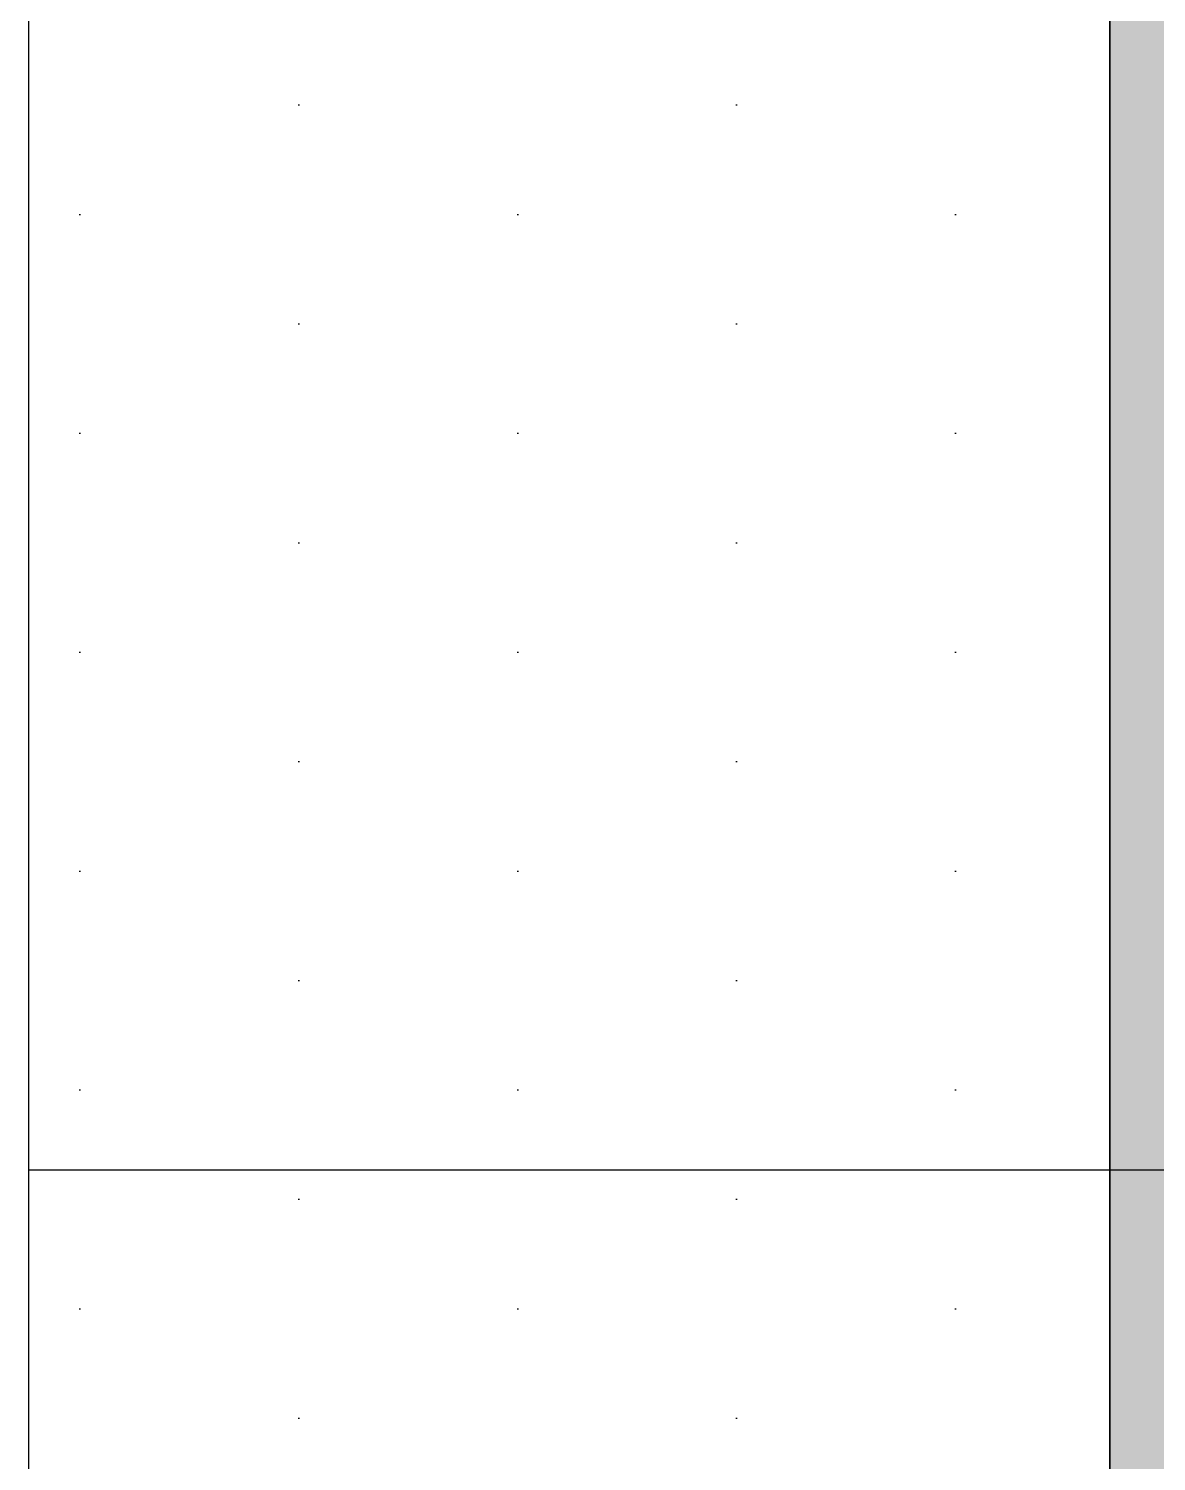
# Model space of a CAD drawing. Header units: millimetres. Extents: x -4391136 to -1798569, y -886572 to -291056.
# Drawn here: x -2446386.5 to -2446182.1, y -385968.7 to -385709 of the extents above; entities that cross this region are included whole.
import ezdxf

# ---------------------------------------------------------------- set-up
doc = ezdxf.new("R2010")
doc.units = ezdxf.units.MM
doc.set_wipeout_variables(frame=1)
for name, pattern in [('CENTER', [50.800000000000004, 31.75, -6.35, 6.35, -6.35]), ('HIDDEN', [0.375, 0.25, -0.125]), ('Xref-C-1-PP17-AR-2214-01-B$0$Hidden', [7.143800000000001, 4.7625, -2.3813])]:
    doc.linetypes.add(name, pattern=pattern)
for name, color, linetype in [('000 - STRUCTURE_STEEL_ACCESORIES_MAIN_COLOR_2', 7, 'Continuous'), ('000 - STRUCTURE_STEEL_ACCESORIES_WIPEOUT_', 7, 'Continuous'), ('010 - ASPG_ACCESSORIES_HATCH_', 7, 'Continuous'), ('010 - ASPG_ACCESSORIES_MAIN_COLOR_1', 7, 'Continuous'), ('010 - ASPG_ACCESSORIES_SUB_COLOR_1', 7, 'Continuous'), ('010 - ASPG_ACCESSORIES_SUB_COLOR_2', 7, 'Continuous'), ('010 - ASPG_ACCESSORIES_SYMBOL_', 7, 'Continuous'), ('010 - ASPG_ACCESSORIES_WIPEOUT_', 7, 'Continuous'), ('010 - ASPG_FASTERN_MAIN_COLOR_1', 7, 'Continuous'), ('010 - ASPG_FASTERN_SUB_COLOR_2', 7, 'Continuous'), ('010 - ASPG_FASTERN_SUB_COLOR_3', 7, 'Continuous'), ('010 - ASPG_FLASHING_HATCH_', 7, 'Continuous'), ('010 - ASPG_FLASHING_MAIN_COLOR_2', 7, 'Continuous'), ('010 - ASPG_FLASHING_MAIN_COLOR_4', 7, 'Continuous'), ('010 - ASPG_FLASHING_WIPEOUT_', 7, 'Continuous'), ('010 - ASPG_FRAMING_MAIN_COLOR_1', 7, 'Continuous'), ('010 - ASPG_FRAMING_WIPEOUT_', 7, 'Continuous'), ('_PP-Dim', 7, 'Continuous'), ('Xref-C-1-PP17-AR-2214-01-B$0$A-DETL-MBND', 7, 'Xref-C-1-PP17-AR-2214-01-B$0$Hidden'), ('Xref-C-1-PP17-AR-2214-01-B$0$A-FLOR-E', 7, 'Continuous'), ('Xref-C-1-PP17-AR-2214-01-B$0$S-BEAM', 7, 'Continuous'), ('Xref-C-1-PP17-AR-2214-01-B$0$S-COLS', 7, 'Continuous'), ('Xref-C-1-PP17-AR-2214-01-B$0$S-COLS-E', 7, 'Continuous'), ('Xref-C-1-PP17-AR-2214-01-B$0$WALL-E', 7, 'Continuous')]:
    doc.layers.add(name, color=color, linetype=linetype)
doc.layers.add('010 - ASPG_FASTERN_DEF_SUB', color=7, linetype='Continuous', plot=False)
pattern_1 = [(45, (68845973.91123614, -106253.6340706302), (-4.041115254481119, 4.041115254481119), []), (45, (68845976.60531414, -106253.6340706302), (-4.041115254481119, 4.041115254481119), [])]
pattern_2 = [(0, (0, 0), (3.96875, 7.9375), [0, -7.9375])]
pattern_3 = [(0, (0, 0), (19.84375, 39.6875), [0, -39.6875])]

# ---------------------------------------------------------------- blocks, each defined once
blk = doc.blocks.new('Xref-C-1-PP17-AR-2214-01-B$0$H-Wide Flange-Column - H100x100x17_2-V82-ENTRANCE 2 - LOWER ROOF FLOOR PLAN01-flat-1')
at = {"layer": 'Xref-C-1-PP17-AR-2214-01-B$0$S-COLS-E', "lineweight": 9}
h = blk.add_hatch(dxfattribs=at)
h.set_pattern_fill('ACET-2D-FP_41', angle=180, style=0, pattern_type=2)
h.set_pattern_definition([(44.99999999999999, (2737642.736, 495728.4429999996), (-251.4471713899362, 251.4471713899364), []), (44.99999999999999, (2737642.736, 496109.4429999996), (-251.4471713899362, 251.4471713899364), [])])
h.paths.add_polyline_path([(-50.00000000279397, -42.00000000058208), (-50.00000000279397, -50.00000000058208), (49.99999999720603, -50.00000000058208), (49.99999999720603, -42.00000000058208), (12.99999999720603, -42.00000000058208), (5.928932185284793, -39.07106781244511), (2.999999997206032, -32.00000000058208), (2.999999997206032, 31.99999999941792), (5.928932185284793, 39.07106781128095), (12.99999999720603, 41.99999999941792), (49.99999999720603, 41.99999999941792), (49.99999999720603, 49.99999999941792), (-50.00000000279397, 49.99999999941792), (-50.00000000279397, 41.99999999941792), (-13.00000000279397, 41.99999999941792), (-5.928932190872729, 39.07106781128095), (-3.000000002793968, 31.99999999941792), (-3.000000002793968, -32.00000000058208), (-5.928932190872729, -39.07106781244511), (-13.00000000279397, -42.00000000058208)])
at = {"layer": 'Xref-C-1-PP17-AR-2214-01-B$0$S-COLS', "color": 7}
for p, q in [((50, 50), (-50, 50)), ((-50, 50), (-50, 42)), ((50, 42), (50, 50)), ((-50, 42), (-13, 42)), ((13, 42), (50, 42)), ((-3, 32), (-3, -32)), ((3, -32), (3, 32)), ((-13, -42), (-50, -42)), ((-50, -42), (-50, -50)), ((50, -42), (13, -42)), ((50, -50), (50, -42)), ((-50, -50), (50, -50))]:
    blk.add_line(p, q, dxfattribs=at)
for centre, radius, start, end in [((-13, 32), 10.00000000000001, 0, 90), ((13, 32), 9.99999999999999, 90, 180), ((-13, -32), 9.99999999999999, 270, 0), ((13, -32), 10.00000000000001, 180, 270)]:
    blk.add_arc(centre, radius, start, end, dxfattribs=at)
blk = doc.blocks.new('W-1-PP17-ENT2_REV00_20260526-152612_EX_LOPF-1')
at = {"layer": 'Xref-C-1-PP17-AR-2214-01-B$0$A-DETL-MBND', "color": 7}
blk.add_line((970.0000017015263, -2550.008819816227), (970.0000017015263, -3200.000000000058), dxfattribs=at)
at = {"layer": 'Xref-C-1-PP17-AR-2214-01-B$0$A-FLOR-E', "color": 7}
for p, q in [((770.0000017015263, -499.9999999986612), (770.0000017015263, -7089.999999999127)), ((970.0000017015263, -2550.008819815761), (970.0000017015263, -3950.008819817158))]:
    blk.add_line(p, q, dxfattribs=at)
at = {"layer": 'Xref-C-1-PP17-AR-2214-01-B$0$S-BEAM', "color": 7}
blk.add_line((970.0000017015263, -2550.008819815761), (970.0000017015263, -3950.008819817158), dxfattribs=at)
at = {"layer": 'Xref-C-1-PP17-AR-2214-01-B$0$WALL-E', "color": 7}
for p, q in [((770.0000017015263, -499.9999999986612), (770.0000017015263, -7239.999999999127)), ((970.0000017015263, -2550.008819815761), (970.0000017015263, -3950.008819817158))]:
    blk.add_line(p, q, dxfattribs=at)
at = {"color": 7, "rotation": 270}
blk.add_blockref('Xref-C-1-PP17-AR-2214-01-B$0$H-Wide Flange-Column - H100x100x17_2-V82-ENTRANCE 2 - LOWER ROOF FLOOR PLAN01-flat-1', (920.5036176019348, -2500.008819816227), dxfattribs=at)
blk = doc.blocks.new('*U1999')
at = {"color": 7}
blk.add_wipeout([(9.094947017729282e-13, -3.637978807091713e-12), (9349.999999999996, -3.637978807091713e-12), (9349.999999999996, 119.92499999998472), (9.094947017729282e-13, 119.92499999998472)], dxfattribs=at).dxf.layer = '010 - ASPG_FRAMING_WIPEOUT_'
at = {"layer": '010 - ASPG_FRAMING_MAIN_COLOR_1', "color": 7}
for p, q in [((9350, 119.9249999999884), (0, 119.9249999999884)), ((0, 114.8500000000058), (9350, 114.8500000000058)), ((0, 109.5400000000081), (9350, 109.5400000000081)), ((0, 10.38499999998021), (9350, 10.38499999998021)), ((4.365574568510056e-11, 5.309999999997672), (9350, 5.309999999997672)), ((2.91038304567337e-11, 0), (9350, 0))]:
    blk.add_line(p, q, dxfattribs=at)
blk = doc.blocks.new('W-1-PP17-ENT2_REV00_20260528-225335_ASPG_UPPF')
at = {"color": 7, "rotation": 90}
blk.add_blockref('*U1999', (970, -9879.999999999534), dxfattribs=at)
blk = doc.blocks.new('*U1976')
at = {"layer": '010 - ASPG_ACCESSORIES_SUB_COLOR_2', "color": 7}
for p, q in [((-2.084999999999127, -1.547816335794778), (-2.084999999999127, 0)), ((2.084999999999013, -1.047816335789321), (2.084999999999127, 0)), ((-2.729999999999563, -1.899999999995998), (2.729999999999563, -1.399999999995998)), ((-2.729999999999563, -1.899999999995998), (-2.084999999999127, -1.547816335789321)), ((-2.729999999999563, -1.899999999995998), (-2.084999999999127, -2.252183664200857)), ((-2.084999999999127, -1.547816335789321), (2.084999999999127, -1.047816335789321)), ((-2.084999999999127, -2.252183664200857), (2.084999999999127, -1.752183664200857)), ((-2.084999999999013, -3.347816335790412), (-2.084999999999127, -2.252183664206314)), ((2.729999999999563, -1.399999999995998), (2.084999999999127, -1.047816335789321)), ((2.729999999999563, -1.399999999995998), (2.084999999999127, -1.752183664200857)), ((2.084999999999013, -2.847816335790412), (2.0849999999989, -1.752183664201084)), ((-2.729999999999563, -3.69999999999709), (2.729999999999563, -3.19999999999709)), ((-2.729999999999563, -3.69999999999709), (-2.084999999999127, -3.347816335790412)), ((-2.729999999999563, -3.69999999999709), (-2.084999999999127, -4.052183664201948)), ((-2.729999999999563, -5.499999999998181), (2.729999999999563, -4.999999999998181)), ((-2.729999999999563, -5.499999999998181), (2.729999999999563, -4.999999999998181)), ((-2.729999999999563, -5.499999999998181), (-2.084999999999127, -5.147816335791504)), ((-2.729999999999563, -5.499999999998181), (-2.084999999999127, -5.147816335791504)), ((-2.084999999999127, -3.347816335790412), (2.084999999999127, -2.847816335790412)), ((-2.084999999999127, -4.052183664201948), (2.084999999999127, -3.552183664201948)), ((-2.0849999999989, -5.147816335791504), (-2.084999999999013, -4.052183664201948)), ((-2.084999999999127, -5.147816335791504), (2.084999999999127, -4.647816335791504)), ((-2.084999999999127, -5.147816335791504), (2.084999999999127, -4.647816335791504)), ((2.729999999999563, -3.19999999999709), (2.084999999999127, -2.847816335790412)), ((2.729999999999563, -3.19999999999709), (2.084999999999127, -3.552183664201948)), ((2.084999999999241, -4.647816335791504), (2.084999999999241, -3.552183664201948)), ((2.729999999999563, -4.999999999998181), (2.084999999999127, -4.647816335791504)), ((2.729999999999563, -4.999999999998181), (2.084999999999127, -4.647816335791504)), ((2.729999999999563, -4.999999999998181), (2.084999999999127, -5.352183664203039)), ((2.729999999999563, -4.999999999998181), (2.084999999999127, -5.352183664203039)), ((-2.729999999999563, -5.499999999998181), (-2.084999999999127, -5.852183664203039)), ((-2.729999999999563, -5.499999999998181), (-2.084999999999127, -5.852183664203039)), ((-2.729999999999563, -7.299999999999272), (2.729999999999563, -6.799999999999272)), ((-2.729999999999563, -7.299999999999272), (-2.084999999999127, -6.947816335792595)), ((-2.729999999999563, -7.299999999999272), (-2.084999999999127, -7.652183664204131)), ((-2.084999999999127, -5.852183664203039), (2.084999999999127, -5.352183664203039)), ((-2.084999999999127, -5.852183664203039), (2.084999999999127, -5.352183664203039)), ((-2.084999999999127, -6.947816335792595), (-2.0849999999989, -5.852183664203039)), ((-2.084999999999127, -6.947816335792595), (-2.084999999999127, -5.852183664203039)), ((-2.084999999999127, -6.947816335792595), (2.084999999999127, -6.447816335792595)), ((-2.084999999999127, -7.652183664204131), (2.084999999999127, -7.152183664204131)), ((-2.084999999999127, -8.747816335793686), (-2.084999999999127, -7.652183664204131)), ((2.084999999999127, -6.447816335792595), (2.084999999999127, -5.352183664203039)), ((2.084999999999127, -6.447816335792595), (2.084999999999241, -5.352183664203039)), ((2.729999999999563, -6.799999999999272), (2.084999999999127, -6.447816335792595)), ((2.729999999999563, -6.799999999999272), (2.084999999999127, -7.152183664204131)), ((2.084999999999127, -8.247816335793686), (2.084999999999127, -7.152183664204131)), ((-2.729999999999563, -9.099999999998545), (-2.084999999999127, -8.747816335793686)), ((-2.729999999999563, -9.099999999998545), (-1.568355612604137, -8.982641209644498)), ((-2.729999999999563, -9.099999999998545), (-2.084999999999127, -9.452183664205222)), ((-2.084999999999127, -8.747816335793686), (-1.064489079482883, -8.605286877620529)), ((-2.084999999999127, -9.452183664205222), (-1.629698446698967, -9.388594061787444)), ((-2.084999999999127, -10.54781633579296), (-2.084999999999127, -9.452183664205222)), ((0.4333070988686814, -8.43729858455481), (2.084999999999127, -8.247816335793686)), ((0.7141825614198751, -8.775605983184505), (2.729999999999563, -8.599999999998545)), ((0.7141825614198751, -9.102437496409038), (2.084999999999127, -8.952183664205222)), ((0.7141825614198751, -10.20507654483481), (2.084999999999127, -10.04781633579296)), ((2.729999999999563, -8.599999999998545), (2.084999999999127, -8.247816335793686)), ((2.729999999999563, -8.599999999998545), (2.084999999999127, -8.952183664205222)), ((2.084999999999127, -10.04781633579296), (2.084999999999127, -8.952183664205222)), ((2.729999999999563, -10.39999999999964), (2.084999999999127, -10.04781633579296)), ((-2.729999999999563, -10.89999999999964), (-2.084999999999127, -10.54781633579296)), ((-2.729999999999563, -10.89999999999964), (-1.844567201240352, -10.81054635710279)), ((-2.729999999999563, -10.89999999999964), (-2.084999999999127, -11.25218366420449)), ((-2.084999999999127, -10.54781633579296), (-1.798826981090315, -10.50784803706301)), ((-2.084999999999127, -11.25218366420449), (-1.907557413303948, -11.22740118002912)), ((-2.084999999999127, -12.40167565273805), (-2.084999999999127, -11.25218366420449)), ((-2.084999999999127, -12.40167565273805), (-2.084999999999127, -15.59999999999854)), ((0.7141825614198751, -10.57560598318378), (2.729999999999563, -10.39999999999964)), ((0.7141825614198751, -10.90243749640831), (2.084999999999127, -10.75218366420449)), ((2.729999999999563, -10.39999999999964), (2.084999999999127, -10.75218366420449)), ((2.084999999999127, -10.75218366420449), (2.084999999999127, -15.59999999999854)), ((0, -17.19999999999891), (-2.084999999999127, -15.59999999999854)), ((0, -17.19999999999891), (2.084999999999127, -15.59999999999854))]:
    blk.add_line(p, q, dxfattribs=at)
blk.add_lwpolyline([(0, -17.19999999999891), (0.7141825614198751, -11.45704931750151), (0.7141825614198751, -8.736688384093213, 0.4176573264866609), (0.4106596181591158, -8.436709070021607, 0.07099332720072511), (-1.529698998669119, -8.726820576112004), (-2.084999999999127, -12.40167565273805)], format="xyb", dxfattribs=at)
at = {"layer": '010 - ASPG_ACCESSORIES_SYMBOL_', "color": 7, "linetype": 'CENTER'}
blk.add_line((0, 6.142561988594025), (0, -18.19999999999891), dxfattribs=at)
at = {"layer": '010 - ASPG_FASTERN_MAIN_COLOR_1', "color": 7}
for p, q in [((3.127500000000509, 5.450000000000728), (-3.127500000000509, 5.450000000000728)), ((-4.170000000000073, 5.049999999999272), (-4.170000000000073, 1.200000000000728)), ((-2.084999999999127, 5.049999999999272), (-2.084999999999127, 1.200000000000728)), ((2.084999999999127, 5.049999999999272), (2.084999999999127, 1.200000000000728)), ((4.170000000000073, 5.049999999999272), (4.170000000000073, 1.200000000000728)), ((-5.5, 0.5499999999992724), (-5.5, 0)), ((5.5, 0), (-5.5, 0)), ((-5.200000000000728, 0.8500000000003638), (-4.170000000000073, 1.200000000000728)), ((5.200000000000728, 0.8500000000003638), (-5.200000000000728, 0.8500000000003638)), ((4.170000000000073, 1.200000000000728), (-4.170000000000073, 1.200000000000728)), ((-2.57630675031578, 0.8500000000003638), (-2.084999999999127, 1.200000000000728)), ((2.44630675031658, 0.8500000000003638), (2.084999999999127, 1.200000000000728)), ((5.200000000000728, 0.8500000000003638), (4.170000000000073, 1.200000000000728)), ((5.5, 0.5499999999992724), (5.5, 0))]:
    blk.add_line(p, q, dxfattribs=at)
for centre, radius, start, end in [((-3.127500000000509, 3.891492187500262), 1.55850781249987, 48.01707852331997, 131.98292147668), ((0, -0.1840312499989523), 5.634031249999114, 68.2799117114248, 111.7200882885752), ((3.127500000000509, 3.891492187500262), 1.558507812499965, 48.01707852331997, 131.98292147668), ((-5.200000000000728, 0.5499999999992724), 0.3, 90, 180), ((5.200000000000728, 0.5499999999992724), 0.3, 0, 90)]:
    blk.add_arc(centre, radius, start, end, dxfattribs=at)
blk = doc.blocks.new('G$C7D677D58')
at = {"layer": '010 - ASPG_FASTERN_MAIN_COLOR_1'}
h = blk.add_hatch(dxfattribs=at)
h.set_pattern_fill('ANSI35', scale=0.02, angle=280.6768409131589, style=0)
h.set_pattern_definition([(145.6768409131589, (67.45353497568851, -13.09426057516771), (0.00281929956869494, 0.00412935224241727), []), (145.6768409131589, (67.45006064978782, -13.09491560150343), (0.00281929956869494, 0.00412935224241727), [0.006249999999999968, -0.001249999999999992, 0, -0.001249999999999992])])
h.paths.add_polyline_path([(0.02989179726182556, 0.01545000000078289), (0.02447319464567954, 0.01545000000078289), (0.02447319464567954, 0.0005500000004303729), (0.02989179726182556, 0.0005500000004303729)])
at = {"layer": '010 - ASPG_FASTERN_DEF_SUB', "color": 7, "ltscale": 0.1}
blk.add_line((0.03829179726176335, 0.007999999999924512), (0, 0.007999999999924512, -2.806346833239134e-06), dxfattribs=at)
at = {"layer": '010 - ASPG_FASTERN_MAIN_COLOR_1', "color": 7}
for p, q in [((0.01327319464712673, 0, -2.806346833239134e-06), (0.01327319464712673, 0.01599999999996271, -2.806346833239134e-06)), ((0.01327319464712673, 0.01599999999996271, -2.806346833239134e-06), (0.01447319464705288, 0.01599999999996271, -2.806346833239134e-06)), ((0.01447319464705288, 0.01599999999996271, -2.806346833239134e-06), (0.01447319464705288, 0, -2.806346833239134e-06)), ((0.02989179726182556, 0), (0.02989179726182556, 0.01599999999996271)), ((0.02989179726182556, 0.01599999999996271), (0.03109179726175171, 0.01599999999996271)), ((0.03109179726175171, 0.01599999999996271), (0.03109179726175171, 0)), ((0.006873194647141645, 0.002803847577297347, -2.806346833239134e-06), (0.006873194647141645, 0.01319615242266536, -2.806346833239134e-06)), ((0.01247319464710017, 0.01492820323028354, -2.806346833239134e-06), (0.007673194646940829, 0.01492820323028354, -2.806346833239134e-06)), ((0.01327319464712673, 0.002803847577297347, -2.806346833239134e-06), (0.01327319464712673, 0.01319615242266536, -2.806346833239134e-06)), ((0.03109179726175171, 0.001071796769679167), (0.03109179726175171, 0.01492820323028354)), ((0.03589179726191105, 0.01492820323028354), (0.03109179726175171, 0.01492820323028354)), ((0.03669179726193761, 0.002803847577297347), (0.03669179726193761, 0.01319615242266536)), ((0.002400000000079672, 0.01199999999994361, -2.806346833239134e-06), (0.001600000000053114, 0.01119999999991705, -2.806346833239134e-06)), ((0.001600000000053114, 0.00479999999993197, -2.806346833239134e-06), (0.001600000000053114, 0.01119999999991705, -2.806346833239134e-06)), ((0.006873194647141645, 0.01119999999991705, -2.806346833239134e-06), (0.001600000000053114, 0.01119999999991705, -2.806346833239134e-06)), ((0.006873194647141645, 0.01199999999994361, -2.806346833239134e-06), (0.002400000000079672, 0.01199999999994361, -2.806346833239134e-06)), ((0.01247319464710017, 0.01146410161504718, -2.806346833239134e-06), (0.007673194646940829, 0.01146410161504718, -2.806346833239134e-06)), ((0.03589179726191105, 0.01146410161504718), (0.03109179726175171, 0.01146410161504718)), ((0.006873194647141645, 0.00479999999993197, -2.806346833239134e-06), (0.001600000000053114, 0.00479999999993197, -2.806346833239134e-06)), ((0.002400000000079672, 0.003999999999905413, -2.806346833239134e-06), (0.001600000000053114, 0.00479999999993197, -2.806346833239134e-06)), ((0.006873194647141645, 0.003999999999905413, -2.806346833239134e-06), (0.002400000000079672, 0.003999999999905413, -2.806346833239134e-06)), ((0.01247319464710017, 0.00453589838480184, -2.806346833239134e-06), (0.007673194646940829, 0.00453589838480184, -2.806346833239134e-06)), ((0.03589179726191105, 0.00453589838480184), (0.03109179726175171, 0.00453589838480184)), ((0.01247319464710017, 0.001071796769679167, -2.806346833239134e-06), (0.007673194646940829, 0.001071796769679167, -2.806346833239134e-06)), ((0.01447319464705288, 0, -2.806346833239134e-06), (0.01327319464712673, 0, -2.806346833239134e-06)), ((0.03109179726175171, 0), (0.02989179726182556, 0)), ((0.03589179726191105, 0.001071796769679167), (0.03109179726175171, 0.001071796769679167))]:
    blk.add_line(p, q, dxfattribs=at)
at = {"layer": '010 - ASPG_FASTERN_MAIN_COLOR_1', "color": 7, "elevation": -2.806346833239134e-06}
for points in [[(0.007673194646940829, 0.01492820323028354, 0.4618802153516978), (0.007673194646940829, 0.01146410161504718, 0.2309401076757868), (0.007673194646940829, 0.00453589838480184, 0.461880215351701), (0.007673194646940829, 0.001071796769679167)], [(0.01247319464710017, 0.01492820323028354, -0.4618802153516978), (0.01247319464710017, 0.01146410161504718, -0.2309401076757868), (0.01247319464710017, 0.00453589838480184, -0.461880215351701), (0.01247319464710017, 0.001071796769679167)], [(0.03589179726191105, 0.01492820323028354, -0.4618802153516978), (0.03589179726191105, 0.01146410161504718, -0.2309401076757868), (0.03589179726191105, 0.00453589838480184, -0.4618802153517009), (0.03589179726191105, 0.001071796769679167)]]:
    blk.add_lwpolyline(points, format="xyb", dxfattribs=at)
at = {"layer": '010 - ASPG_FASTERN_MAIN_COLOR_1', "color": 7}
blk.add_lwpolyline([(0.02989179726182556, 0.01545000000078289), (0.02447319464567954, 0.01545000000078289), (0.02447319464567954, 0.0005500000004303729), (0.02989179726182556, 0.0005500000004303729)], close=True, dxfattribs=at)
at = {"layer": '010 - ASPG_FASTERN_SUB_COLOR_2', "color": 7, "linetype": 'HIDDEN'}
for p, q in [((0.02989179726182556, 0.01199999999994361), (0.01447319464705288, 0.01199999999994361, -2.806346833239134e-06)), ((0.02989179726182556, 0.01119999999991705), (0.01447319464705288, 0.01119999999991705, -2.806346833239134e-06)), ((0.02989179726182556, 0.00479999999993197), (0.01447319464705288, 0.00479999999993197, -2.806346833239134e-06)), ((0.02989179726182556, 0.003999999999905413), (0.01447319464705288, 0.003999999999905413, -2.806346833239134e-06))]:
    blk.add_line(p, q, dxfattribs=at)
blk = doc.blocks.new('010 - ASPG_ACCESSORIES_BRACKET_FOR_FRAME_TYPE-1_CUT-VIEW')
at = {"color": 7}
blk.add_wipeout([(4.656612873077393e-10, 25.00000000008731), (4.656612873077393e-10, 1.8189894035458565e-12), (40, 1.8189894035458565e-12), (40, 3.000000000153044), (3.0000000003213074, 3.000000000153044), (3.0000000003213074, 25.00000000008731)], dxfattribs=at).dxf.layer = '010 - ASPG_ACCESSORIES_WIPEOUT_'
at = {"layer": '010 - ASPG_ACCESSORIES_HATCH_'}
h = blk.add_hatch(dxfattribs=at)
h.set_pattern_fill('ANSI32', scale=0.03)
h.set_pattern_definition(pattern_1)
h.paths.add_polyline_path([(1.452183664310724, 16.08500000019558), (1.100000000093132, 16.73000000005413), (0.7478163363412023, 16.08500000019558), (4.656612873077393e-10, 16.08500000019558), (4.656612873077393e-10, 25.00000000008731), (3.000000000465661, 25.00000000008731), (2.9848025678657, 16.08500000019558)])
h = blk.add_hatch(dxfattribs=at)
h.set_pattern_fill('ANSI32', scale=0.03)
h.set_pattern_definition(pattern_1)
h.paths.add_polyline_path([(4.656612873077393e-10, 0), (4.656612873077393e-10, 11.78062006374239), (0.1825785292312503, 11.91500000003725), (1.247816335875541, 11.91500000003725), (1.600000000558794, 11.27000000019325), (1.952183664776385, 11.91500000003725), (3.000000000465661, 11.9150000000518), (3.000000000465661, 3.000000000160071), (19.70000000018626, 3.000000000043656), (19.70000000018626, 1.164153218269348e-10)])
h = blk.add_hatch(dxfattribs=at)
h.set_pattern_fill('ANSI32', scale=0.03)
h.set_pattern_definition(pattern_1)
h.paths.add_polyline_path([(28.70000000018626, 1.164153218269348e-10), (28.70000000018626, 3.000000000043656), (40, 3.000000000160071), (40, 0)])
at = {"layer": '010 - ASPG_ACCESSORIES_MAIN_COLOR_1', "color": 7}
blk.add_lwpolyline([(4.656612873077393e-10, 25.00000000008731), (4.656612873077393e-10, 0), (40, 0), (40, 3.000000000160071), (3.000000000465661, 3.000000000160071), (3.000000000465661, 25.00000000008731)], close=True, dxfattribs=at)
at = {"layer": '010 - ASPG_ACCESSORIES_SUB_COLOR_1', "color": 7}
for points in [[(1.452183664310724, 16.08500000019558), (1.100000000093132, 16.73000000005413), (0.7478163363412023, 16.08500000019558), (4.656612873077393e-10, 16.08500000019558), (4.656612873077393e-10, 25.00000000008731), (3.000000000465661, 25.00000000008731), (2.9848025678657, 16.08500000019558)], [(4.656612873077393e-10, 0), (4.656612873077393e-10, 11.78062006374239), (0.1825785292312503, 11.91500000003725), (1.247816335875541, 11.91500000003725), (1.600000000558794, 11.27000000019325), (1.952183664776385, 11.91500000003725), (3.000000000465661, 11.9150000000518), (3.000000000465661, 3.000000000160071), (19.70000000018626, 3.000000000043656), (19.70000000018626, 1.164153218269348e-10)], [(28.70000000018626, 1.164153218269348e-10), (28.70000000018626, 3.000000000043656), (40, 3.000000000160071), (40, 0)]]:
    blk.add_lwpolyline(points, close=True, dxfattribs=at)
blk = doc.blocks.new('G$CF155826C')
at = {"layer": '010 - ASPG_FASTERN_DEF_SUB', "color": 7, "ltscale": 0.1}
blk.add_line((0, 0.007999999999924512), (0.03829179726176335, 0.007999999999924512, -2.806346833239134e-06), dxfattribs=at)
at = {"layer": '010 - ASPG_FASTERN_MAIN_COLOR_1', "color": 7}
for p, q in [((0.007200000000011642, 0.01599999999996271), (0.007200000000011642, 0)), ((0.00839999999993779, 0.01599999999996271), (0.007200000000011642, 0.01599999999996271)), ((0.00839999999993779, 0), (0.00839999999993779, 0.01599999999996271)), ((0.02381860261471047, 0.01599999999996271, -2.806346833239134e-06), (0.02381860261471047, 0, -2.806346833239134e-06)), ((0.02501860261463662, 0.01599999999996271, -2.806346833239134e-06), (0.02381860261471047, 0.01599999999996271, -2.806346833239134e-06)), ((0.02501860261463662, 0, -2.806346833239134e-06), (0.02501860261463662, 0.01599999999996271, -2.806346833239134e-06)), ((0.001599999999825741, 0.002803847577297347), (0.001599999999825741, 0.01319615242266536)), ((0.002399999999852298, 0.01492820323028354), (0.007200000000011642, 0.01492820323028354)), ((0.007200000000011642, 0.001071796769679167), (0.007200000000011642, 0.01492820323028354)), ((0.02501860261463662, 0.002803847577297347, -2.806346833239134e-06), (0.02501860261463662, 0.01319615242266536, -2.806346833239134e-06)), ((0.02581860261466318, 0.01492820323028354, -2.806346833239134e-06), (0.03061860261482252, 0.01492820323028354, -2.806346833239134e-06)), ((0.0314186026146217, 0.002803847577297347, -2.806346833239134e-06), (0.0314186026146217, 0.01319615242266536, -2.806346833239134e-06)), ((0.002399999999852298, 0.01146410161504718), (0.007200000000011642, 0.01146410161504718)), ((0.02581860261466318, 0.01146410161504718, -2.806346833239134e-06), (0.03061860261482252, 0.01146410161504718, -2.806346833239134e-06)), ((0.0314186026146217, 0.01199999999994361, -2.806346833239134e-06), (0.03589179726168368, 0.01199999999994361, -2.806346833239134e-06)), ((0.0314186026146217, 0.01119999999991705, -2.806346833239134e-06), (0.03669179726171024, 0.01119999999991705, -2.806346833239134e-06)), ((0.03589179726168368, 0.01199999999994361, -2.806346833239134e-06), (0.03669179726171024, 0.01119999999991705, -2.806346833239134e-06)), ((0.03669179726171024, 0.00479999999993197, -2.806346833239134e-06), (0.03669179726171024, 0.01119999999991705, -2.806346833239134e-06)), ((0.002399999999852298, 0.00453589838480184), (0.007200000000011642, 0.00453589838480184)), ((0.02581860261466318, 0.00453589838480184, -2.806346833239134e-06), (0.03061860261482252, 0.00453589838480184, -2.806346833239134e-06)), ((0.0314186026146217, 0.00479999999993197, -2.806346833239134e-06), (0.03669179726171024, 0.00479999999993197, -2.806346833239134e-06)), ((0.0314186026146217, 0.003999999999905413, -2.806346833239134e-06), (0.03589179726168368, 0.003999999999905413, -2.806346833239134e-06)), ((0.03589179726168368, 0.003999999999905413, -2.806346833239134e-06), (0.03669179726171024, 0.00479999999993197, -2.806346833239134e-06)), ((0.002399999999852298, 0.001071796769679167), (0.007200000000011642, 0.001071796769679167)), ((0.007200000000011642, 0), (0.00839999999993779, 0)), ((0.02381860261471047, 0, -2.806346833239134e-06), (0.02501860261463662, 0, -2.806346833239134e-06)), ((0.02581860261466318, 0.001071796769679167, -2.806346833239134e-06), (0.03061860261482252, 0.001071796769679167, -2.806346833239134e-06))]:
    blk.add_line(p, q, dxfattribs=at)
at = {"layer": '010 - ASPG_FASTERN_MAIN_COLOR_1', "color": 7, "elevation": -2.806346833239134e-06}
for points in [[(0.002399999999852298, 0.01492820323028354, 0.4618802153516978), (0.002399999999852298, 0.01146410161504718, 0.2309401076757868), (0.002399999999852298, 0.00453589838480184, 0.4618802153517009), (0.002399999999852298, 0.001071796769679167)], [(0.02581860261466318, 0.01492820323028354, 0.4618802153516978), (0.02581860261466318, 0.01146410161504718, 0.2309401076757868), (0.02581860261466318, 0.00453589838480184, 0.461880215351701), (0.02581860261466318, 0.001071796769679167)], [(0.03061860261482252, 0.01492820323028354, -0.4618802153516978), (0.03061860261482252, 0.01146410161504718, -0.2309401076757868), (0.03061860261482252, 0.00453589838480184, -0.461880215351701), (0.03061860261482252, 0.001071796769679167)]]:
    blk.add_lwpolyline(points, format="xyb", dxfattribs=at)
at = {"layer": '010 - ASPG_FASTERN_SUB_COLOR_3', "color": 7, "linetype": 'HIDDEN'}
for p, q in [((0.00839999999993779, 0.01199999999994361), (0.02381860261471047, 0.01199999999994361, -2.806346833239134e-06)), ((0.00839999999993779, 0.01119999999991705), (0.02381860261471047, 0.01119999999991705, -2.806346833239134e-06)), ((0.00839999999993779, 0.00479999999993197), (0.02381860261471047, 0.00479999999993197, -2.806346833239134e-06)), ((0.00839999999993779, 0.003999999999905413), (0.02381860261471047, 0.003999999999905413, -2.806346833239134e-06))]:
    blk.add_line(p, q, dxfattribs=at)
blk = doc.blocks.new('*U3068')
at = {"color": 7, "xscale": -1, "rotation": 270}
blk.add_blockref('*U1976', (3, -19.00000000013097), dxfattribs=at)
at = {"color": 7}
blk.add_wipeout([(44.99999999913143, 45.000000000000014), (44.99999999913143, -4.365445980596145e-10), (0, -4.365528644255086e-10), (0, -4.999999999999999), (49.999999999126885, -4.999999999999989), (49.999999999126885, 45.000000000000014)], dxfattribs=at).dxf.layer = '000 - STRUCTURE_STEEL_ACCESORIES_WIPEOUT_'
at = {"layer": '010 - ASPG_ACCESSORIES_HATCH_'}
h = blk.add_hatch(dxfattribs=at)
h.set_pattern_fill('ANSI32', scale=0.03, angle=-90.00000000000001)
h.set_pattern_definition([(315, (-106132.4892735402, -14494268.67851865), (1.01027881362028, 1.01027881362028), []), (315, (-106132.4892735402, -14494269.35203815), (1.01027881362028, 1.01027881362028), [])])
h.paths.add_polyline_path([(44.99999999912689, 45), (44.99999999912689, 2.541092379414365e-22), (0, 0), (0, -5), (49.99999999912689, -5), (49.99999999912689, 45)])
at = {"layer": '000 - STRUCTURE_STEEL_ACCESORIES_MAIN_COLOR_2', "color": 7}
blk.add_lwpolyline([(44.99999999912689, 45), (44.99999999912689, 2.541092379414365e-22), (0, 0), (0, -5), (49.99999999912689, -5), (49.99999999912689, 45)], close=True, dxfattribs=at)
at = {"color": 7, "xscale": -1000, "yscale": 1000, "zscale": 1000}
for name, p, rotation in [('G$CF155826C', (36.59999999918909, 30.49999999998136), 180), ('G$C7D677D58', (32.1999999997206, 16.47319464554312, 0.001403173416619567), 90)]:
    blk.add_blockref(name, p, dxfattribs=dict(at, rotation=rotation))
at = {"color": 7, "xscale": -1, "rotation": 180}
blk.add_blockref('010 - ASPG_ACCESSORIES_BRACKET_FOR_FRAME_TYPE-1_CUT-VIEW', (-4.656612873077393e-10, -5), dxfattribs=at)
blk = doc.blocks.new('*U3064')
at = {"color": 7}
blk.add_wipeout([(0, -52.000000000100044), (2999.9999999999973, -52.00000000028649), (2999.9999999999386, -248.00000000016644), (0, -247.99999999998)], dxfattribs=at).dxf.layer = '010 - ASPG_FLASHING_WIPEOUT_'
at = {"layer": '010 - ASPG_FLASHING_HATCH_'}
h = blk.add_hatch(dxfattribs=at)
h.set_pattern_fill('DOTS', scale=0.5)
h.set_pattern_definition(pattern_3)
h.paths.add_polyline_path([(0, -52), (3000.000000000175, -52.00000000018626), (3000.000000000116, -248.0000000001862), (1.365535368960766e-16, -247.9999999999999)])
at = {"layer": '010 - ASPG_FLASHING_MAIN_COLOR_2', "color": 7}
blk.add_lwpolyline([(0, -52), (3000.000000000175, -52.00000000018626), (3000.000000000116, -248.0000000001862), (1.365535368960766e-16, -247.9999999999999)], close=True, dxfattribs=at)
at = {"color": 7}
blk.add_wipeout([(0, 69.29999999994743), (2999.9999999997635, 69.29999999976098), (2999.9999999999964, -52.00000000018372), (0, -51.99999999999818)], dxfattribs=at).dxf.layer = '010 - ASPG_FLASHING_WIPEOUT_'
at = {"layer": '010 - ASPG_FLASHING_HATCH_'}
h = blk.add_hatch(dxfattribs=at)
h.set_pattern_fill('DOTS', scale=0.1)
h.set_pattern_definition(pattern_2)
h.paths.add_polyline_path([(-2.8421709430404e-14, 69.29999999999998), (2999.999999999942, 69.29999999981372), (3000.000000000175, -52.00000000018628), (3.155443620884047e-30, -52.00000000000001)])
at = {"layer": '010 - ASPG_FLASHING_MAIN_COLOR_4', "color": 7}
blk.add_lwpolyline([(-2.8421709430404e-14, 69.29999999999998), (2999.999999999942, 69.29999999981372), (3000.000000000175, -52.00000000018628), (3.155443620884047e-30, -52.00000000000001)], close=True, dxfattribs=at)
blk = doc.blocks.new('*U3470')
at = {"color": 7}
blk.add_wipeout([(0, -52.000000000100044), (2500.9999999958422, -52.000000000262844), (2304.9999999957836, -248.0000000001428), (0, -247.99999999998)], dxfattribs=at).dxf.layer = '010 - ASPG_FLASHING_WIPEOUT_'
at = {"layer": '010 - ASPG_FLASHING_HATCH_'}
h = blk.add_hatch(dxfattribs=at)
h.set_pattern_fill('DOTS', scale=0.5)
h.set_pattern_definition(pattern_3)
h.paths.add_polyline_path([(0, -52), (2500.99999999602, -52.0000000001628), (2304.999999995961, -248.0000000001627), (1.365535368960766e-16, -247.9999999999999)])
at = {"layer": '010 - ASPG_FLASHING_MAIN_COLOR_2', "color": 7}
blk.add_lwpolyline([(0, -52), (2500.99999999602, -52.0000000001628), (2304.999999995961, -248.0000000001627), (1.365535368960766e-16, -247.9999999999999)], close=True, dxfattribs=at)
at = {"color": 7}
blk.add_wipeout([(0, 69.29999999994743), (2622.2999999956082, 69.29999999978463), (2500.9999999958404, -52.00000000016098), (0, -51.99999999999818)], dxfattribs=at).dxf.layer = '010 - ASPG_FLASHING_WIPEOUT_'
at = {"layer": '010 - ASPG_FLASHING_HATCH_'}
h = blk.add_hatch(dxfattribs=at)
h.set_pattern_fill('DOTS', scale=0.1)
h.set_pattern_definition(pattern_2)
h.paths.add_polyline_path([(-2.8421709430404e-14, 69.29999999999998), (2622.299999995787, 69.29999999983718), (2500.99999999602, -52.00000000016281), (3.155443620884047e-30, -52.00000000000001)])
at = {"layer": '010 - ASPG_FLASHING_MAIN_COLOR_4', "color": 7}
blk.add_lwpolyline([(-2.8421709430404e-14, 69.29999999999998), (2622.299999995787, 69.29999999983718), (2500.99999999602, -52.00000000016281), (3.155443620884047e-30, -52.00000000000001)], close=True, dxfattribs=at)

msp = doc.modelspace()

# ---------------------------------------------------------------- block references
at = {"color": 7}
msp.add_blockref('W-1-PP17-ENT2_REV00_20260528-225335_ASPG_UPPF', (-2447156.514610203, -383210.8748381315), dxfattribs=at)

# ---------------------------------------------------------------- next in the draw order: block references
at = {"color": 7, "rotation": 180}
msp.add_blockref('*U3068', (-2446136.514610203, -385840.8748381303), dxfattribs=at)
at = {"color": 7, "yscale": -1, "rotation": 180}
msp.add_blockref('*U3068', (-2446136.514610203, -385990.8748381309), dxfattribs=at)

# ---------------------------------------------------------------- next in the draw order: block references
at = {"layer": '_PP-Dim', "color": 7}
msp.add_blockref('W-1-PP17-ENT2_REV00_20260526-152612_EX_LOPF-1', (-2447156.514610203, -383210.8748381315), dxfattribs=at)

# ---------------------------------------------------------------- next in the draw order: block references
at = {"color": 7, "xscale": -1, "rotation": 270}
msp.add_blockref('*U3064', (-2446138.514610203, -388915.8748381306), dxfattribs=at)

# ---------------------------------------------------------------- next in the draw order: block references
msp.add_blockref('*U3470', (-2446138.514610203, -385915.8748381306), dxfattribs=at)

doc.saveas('drawing.dxf')
